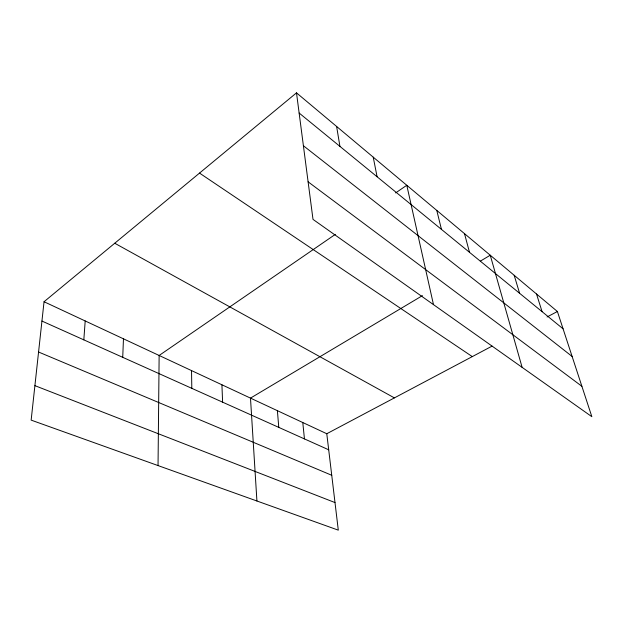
<?xml version="1.0" encoding="UTF-8"?>
<svg xmlns="http://www.w3.org/2000/svg" width="623" height="623" viewBox="0 0 623 623"><rect width="100%" height="100%" fill="white"/><g stroke="black" fill="none" stroke-linecap="round" stroke-linejoin="round"><path stroke-width="0.93" d="M158.04 465.576L159.138 355.468L335.345 234.365M122.731 357.322L123.463 338.819M83.825 339.862L85.195 320.954M44.046 301.742L31.15 420.12L338.297 530.15L326.779 433.733L44.046 301.742L296.501 92.85L557.398 311.5L591.85 416.694L313.003 219.382L296.501 92.85M395.644 192.92L406.78 185.272L433.483 304.639M422.441 295.637L250.485 398.113L256.917 501.001M480.356 261.13L490.254 255.228L522.113 367.344M326.779 433.733L492.069 346.123M547.08 316.967L557.398 311.5M34.904 385.653L335.003 502.574M38.571 352.018L331.74 475.271M41.943 321.055L328.703 449.798M114.741 243.243L394.39 397.895M199.524 173.093L472.289 356.605M308.105 181.823L581.898 386.307M303.401 145.743L572.124 356.457M299.133 113.028L563.067 328.819M536.52 294.009L542.072 311.656M514.193 275.296L519.59 293.277M464.517 233.656L469.485 252.307M436.778 210.403L441.45 229.381M373.224 157.152L377.094 176.768M336.615 126.461L339.924 146.374M302.786 422.526L304.452 438.911M277.391 410.674L278.777 427.386M221.913 384.78L222.613 402.17M191.526 370.592L191.814 388.339"/></g></svg>
